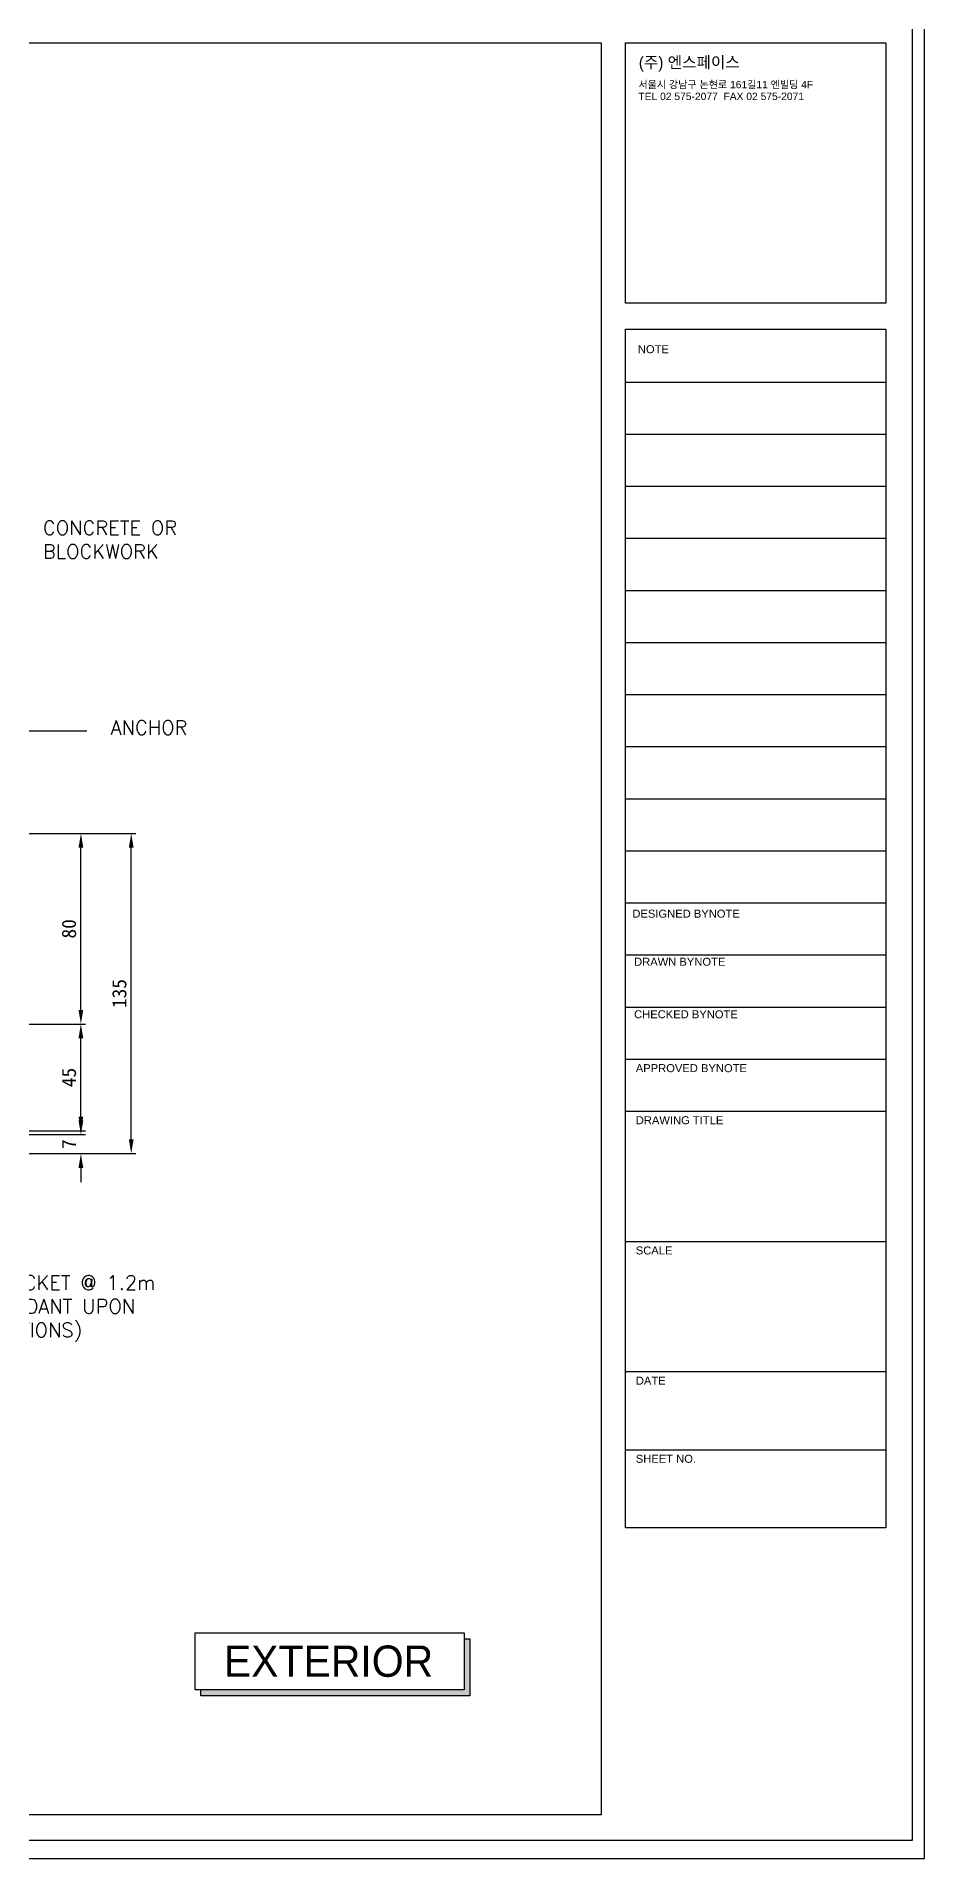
# Model space of a CAD drawing. Header units: millimetres. Extents: x 6755 to 21493, y 282 to 5565.
# Drawn here: x 21118 to 21493, y 1850 to 2619 of the extents above; entities that cross this region are included whole.
import ezdxf

# ---------------------------------------------------------------- set-up
doc = ezdxf.new("R2010")
doc.units = ezdxf.units.MM
doc.header["$MEASUREMENT"] = 0
for name, color, linetype, true_color in [('4', 4, 'Continuous', 0x00ffff), ('nt', 7, 'Continuous', 0x994c00), ('TE 07', 7, 'Continuous', 0x000000), ('TEXT', 2, 'Continuous', 0xffff00)]:
    doc.layers.add(name, color=color, linetype=linetype, true_color=true_color)
doc.layers.add('DIM', color=1, linetype='Continuous')
doc.layers.add('Dims', color=1, linetype='Continuous')
doc.styles.add('Arial', font='arial.ttf')
doc.styles.add('HY울릉도L', font='Dotum.ttf')
doc.styles.add('style1', font='simplex.shx')
doc.dimstyles.new('Telling', dxfattribs={"dimscale": 2, "dimtxt": 3, "dimasz": 3, "dimexe": 1, "dimexo": 3, "dimgap": 1, "dimtad": 1, "dimdec": 1, "dimrnd": 1, "dimdsep": 46, "dimtxsty": 'Standard', "dimcen": 3, "dimclrd": 1, "dimclre": 1, "dimclrt": 2, "dimadec": 0, "dimazin": 0, "dimtfac": 1, "dimtdec": 1, "dimtofl": 0, "dimtmove": 0, "dimatfit": 0, "dimfxl": 1, "dimtolj": 1, "dimtzin": 0, "dimlwe": -1, "dimarcsym": 0})

# ---------------------------------------------------------------- blocks, each defined once
blk = doc.blocks.new('AL-TEMPLATE')
at = {"color": 9, "true_color": 0xc0c0c0}
for p, q in [((2716.82, 1392.97), (2800.02, 1392.97)), ((2716.82, 1376.33), (2800.02, 1376.33)), ((2716.82, 1359.69), (2800.02, 1359.69)), ((2716.82, 1343.05), (2800.02, 1343.05)), ((2716.82, 1326.41), (2800.02, 1326.41)), ((2716.82, 1309.77), (2800.02, 1309.77)), ((2716.82, 1293.13), (2800.02, 1293.13)), ((2716.82, 1276.49), (2800.02, 1276.49)), ((2716.82, 1259.85), (2800.02, 1259.85)), ((2716.82, 1243.21), (2800.02, 1243.21)), ((2716.82, 1209.93), (2800.02, 1209.93)), ((2716.82, 1193.29), (2800.02, 1193.29)), ((2716.82, 1176.65), (2800.02, 1176.65)), ((2716.82, 1118.41), (2800.02, 1118.41)), ((2716.82, 1076.81), (2800.02, 1076.81)), ((2716.82, 1051.85), (2800.02, 1051.85))]:
    blk.add_line(p, q, dxfattribs=at)
for points in [[(1976.34, 1509.45), (2808.34, 1509.45), (2808.34, 927.05), (1976.34, 927.05)], [(2716.82, 1501.32), (2800.02, 1501.32), (2800.02, 1418.12), (2716.82, 1418.12)], [(2716.82, 1409.8), (2800.02, 1409.8), (2800.02, 1026.89), (2716.82, 1026.89)]]:
    blk.add_lwpolyline(points, close=True, dxfattribs=at)
for points in [[(2716.82, 1226.57), (2800.02, 1226.57)], [(2716.82, 1160.01), (2800.02, 1160.01)]]:
    blk.add_lwpolyline(points, dxfattribs=at)
at = {"layer": 'nt', "color": 254, "linetype": 'Continuous', "true_color": 0xd6d6d6}
blk.add_lwpolyline([(1972.34, 1515.25), (1972.34, 921.25), (2812.34, 921.25), (2812.34, 1515.25)], close=True, dxfattribs=at)
at = {"layer": 'TE 07'}
blk.add_lwpolyline([(1984.07, 1501.32), (2709.08, 1501.32), (2709.08, 935.18), (1984.07, 935.18)], close=True, dxfattribs=at)
at = {"color": 150, "true_color": 0x007fff, "insert": (2721.06, 1496.93), "char_height": 3.6698, "width": 35.1369, "attachment_point": 1, "line_spacing_factor": 0.963855}
blk.add_mtext('\\fExpo M;(주) 엔스페이스', dxfattribs=at)
at = {"color": 7, "true_color": 0xffffff, "insert": (2720.94, 1489.17), "char_height": 2.3487, "width": 61.8214, "attachment_point": 1, "line_spacing_factor": 0.963855, "style": 'Arial'}
blk.add_mtext('\\fArial;서울시 강남구 논현로 161길11 엔빌딩 4F\\PTEL 02 575-2077  FAX 02 575-2071', dxfattribs=at)
at = {"color": 9, "true_color": 0xc0c0c0, "char_height": 2.5559, "attachment_point": 1, "line_spacing_factor": 0.963855}
for s, insert, width in [('\\fArial;NOTE', (2720.76, 1404.73), 11.9173), ('\\fArial;DESIGNED BYNOTE', (2719.01, 1224.39), 36.0906), ('\\fArial;DRAWN BYNOTE', (2719.56, 1209.04), 30.9788), ('\\fArial;CHECKED BYNOTE', (2719.56, 1192.25), 35.0282), ('\\fArial;APPROVED BYNOTE', (2720.1, 1175.04), 37.5533), ('\\fArial;DRAWING TITLE', (2720.1, 1158.4), 29.8086), ('\\fArial;SCALE', (2720.1, 1116.8), 13.8111), ('\\fArial;DATE', (2720.1, 1075.2), 11.517), ('\\fArial;SHEET NO.', (2720.1, 1050.24), 21.1247)]:
    blk.add_mtext(s, dxfattribs=dict(at, insert=insert, width=width))
blk = doc.blocks.new('*D184')
at = {"layer": 'Defpoints', "color": 0, "transparency": 16777216}
for p in [(21104.25, 2155.7), (21136.99, 2155.7), (21104.25, 2147.7)]:
    blk.add_point(p, dxfattribs=at)
at = {"layer": 'Dims', "color": 1, "lineweight": -2, "transparency": 16777216}
for p, q in [((21136.99, 2161.7), (21136.99, 2167.7)), ((21136.99, 2141.7), (21136.99, 2135.7))]:
    blk.add_line(p, q, dxfattribs=at)
at = {"layer": 'Dims', "color": 1, "transparency": 16777216}
for p, q in [((21110.25, 2155.7), (21138.99, 2155.7)), ((21110.25, 2147.7), (21138.99, 2147.7))]:
    blk.add_line(p, q, dxfattribs=at)
for points in [[(21135.99, 2161.7), (21137.99, 2161.7), (21136.99, 2155.7)], [(21135.99, 2141.7), (21137.99, 2141.7), (21136.99, 2147.7)]]:
    blk.add_solid(points, dxfattribs=at)
at = {"layer": 'Dims', "color": 2, "transparency": 16777216, "insert": (21131.99, 2151.7), "char_height": 6, "attachment_point": 5, "rotation": 90}
blk.add_mtext('\\A1;7', dxfattribs=at)
blk = doc.blocks.new('*D185')
at = {"layer": 'Defpoints', "color": 0, "transparency": 16777216}
for p in [(21104.25, 2202.3), (21136.99, 2202.3), (21104.25, 2157.3)]:
    blk.add_point(p, dxfattribs=at)
at = {"layer": 'Dims', "color": 1, "transparency": 16777216}
for p, q in [((21110.25, 2202.3), (21138.99, 2202.3)), ((21110.25, 2157.3), (21138.99, 2157.3))]:
    blk.add_line(p, q, dxfattribs=at)
at = {"layer": 'Dims', "color": 1, "lineweight": -2, "transparency": 16777216}
blk.add_line((21136.99, 2163.3), (21136.99, 2196.3), dxfattribs=at)
at = {"layer": 'Dims', "color": 1, "transparency": 16777216}
for points in [[(21135.99, 2196.3), (21137.99, 2196.3), (21136.99, 2202.3)], [(21135.99, 2163.3), (21137.99, 2163.3), (21136.99, 2157.3)]]:
    blk.add_solid(points, dxfattribs=at)
at = {"layer": 'Dims', "color": 2, "transparency": 16777216, "insert": (21131.99, 2179.8), "char_height": 6, "attachment_point": 5, "rotation": 90}
blk.add_mtext('\\A1;45', dxfattribs=at)
blk = doc.blocks.new('*D186')
at = {"layer": 'Defpoints', "color": 0, "transparency": 16777216}
for p in [(21104.88, 2282.7), (21136.99, 2282.7), (21104.88, 2202.3)]:
    blk.add_point(p, dxfattribs=at)
at = {"layer": 'Dims', "color": 1, "transparency": 16777216}
for p, q in [((21110.88, 2282.7), (21138.99, 2282.7)), ((21110.88, 2202.3), (21138.99, 2202.3))]:
    blk.add_line(p, q, dxfattribs=at)
at = {"layer": 'Dims', "color": 1, "lineweight": -2, "transparency": 16777216}
blk.add_line((21136.99, 2208.3), (21136.99, 2276.7), dxfattribs=at)
at = {"layer": 'Dims', "color": 1, "transparency": 16777216}
for points in [[(21135.99, 2276.7), (21137.99, 2276.7), (21136.99, 2282.7)], [(21135.99, 2208.3), (21137.99, 2208.3), (21136.99, 2202.3)]]:
    blk.add_solid(points, dxfattribs=at)
at = {"layer": 'Dims', "color": 2, "transparency": 16777216, "insert": (21131.99, 2242.5), "char_height": 6, "attachment_point": 5, "rotation": 90}
blk.add_mtext('\\A1;80', dxfattribs=at)
blk = doc.blocks.new('*D187')
at = {"layer": 'Defpoints', "color": 0, "transparency": 16777216}
for p in [(21104.25, 2282.7), (21158.21, 2282.7), (21104.25, 2147.7)]:
    blk.add_point(p, dxfattribs=at)
at = {"layer": 'Dims', "color": 1, "transparency": 16777216}
for p, q in [((21110.25, 2282.7), (21160.21, 2282.7)), ((21110.25, 2147.7), (21160.21, 2147.7))]:
    blk.add_line(p, q, dxfattribs=at)
at = {"layer": 'Dims', "color": 1, "lineweight": -2, "transparency": 16777216}
blk.add_line((21158.21, 2153.7), (21158.21, 2276.7), dxfattribs=at)
at = {"layer": 'Dims', "color": 1, "transparency": 16777216}
for points in [[(21157.21, 2276.7), (21159.21, 2276.7), (21158.21, 2282.7)], [(21157.21, 2153.7), (21159.21, 2153.7), (21158.21, 2147.7)]]:
    blk.add_solid(points, dxfattribs=at)
at = {"layer": 'Dims', "color": 2, "transparency": 16777216, "insert": (21153.21, 2215.2), "char_height": 6, "attachment_point": 5, "rotation": 90}
blk.add_mtext('\\A1;135', dxfattribs=at)

msp = doc.modelspace()

# ---------------------------------------------------------------- hatches: boundary and pattern name
at = {"layer": 'DIM'}
msp.add_hatch(color=6, dxfattribs=at).paths.add_polyline_path([(21300.972, 1943.1), (21298.575, 1943.1), (21298.575, 1921.564), (21187.54, 1921.564), (21187.54, 1919.004), (21300.972, 1919.004)])

# ---------------------------------------------------------------- linework, layer by layer
at = {"layer": 'DIM', "color": 6}
msp.add_lwpolyline([(21185.143, 1945.661), (21298.575, 1945.661), (21298.575, 1921.564), (21185.143, 1921.564)], close=True, dxfattribs=at)
msp.add_lwpolyline([(21298.575, 1943.1), (21300.972, 1943.1), (21300.972, 1919.004), (21187.54, 1919.004), (21187.54, 1921.564)], dxfattribs=at)

# ---------------------------------------------------------------- block references
at = {"layer": '4', "xscale": 1.32, "yscale": 1.32, "zscale": 1.32}
msp.add_blockref('AL-TEMPLATE', (17780.412, 634.374), dxfattribs=at)

# ---------------------------------------------------------------- texts
at = {"layer": 'TEXT', "color": 7, "style": 'HY울릉도L'}
msp.add_text('EXTERIOR', height=13.2001, dxfattribs=at).set_placement((21197.261, 1927.068))
at = {"layer": 'TEXT', "char_height": 6, "style": 'style1'}
for s, insert, width, attachment_point in [('\\pxql;CONCRETE OR \\PBLOCKWORK', (21233.605, 2414.608), 112.61661, 3), ('ANCHOR', (21149.51, 2330.364, 0), 1.818989403545856e-12, 1), ('\\pxql;GAVL. STEEL BRACKET @ 1.2m CENTRES (DEPENDANT UPON DESIGN CALCULATIONS)', (21044.195, 2096.292), 147.63272, 1)]:
    msp.add_mtext(s, dxfattribs=dict(at, insert=insert, width=width, attachment_point=attachment_point))

# ---------------------------------------------------------------- dimensions: what is measured, and where the dimension line sits
at = {"layer": 'Dims'}
for base, p1, p2, picture, middle in [((21158.208, 2282.696, 0), (21104.254, 2147.696, 0), (21104.254, 2282.696, 0), '*D187', (21153.208, 2215.196, 0)), ((21136.993, 2282.696, 0), (21104.879, 2202.296, 0), (21104.879, 2282.696, 0), '*D186', (21131.993, 2242.496, 0)), ((21136.993, 2202.296, 0), (21104.254, 2157.296, 0), (21104.254, 2202.296, 0), '*D185', (21131.993, 2179.796, 0))]:
    dim = msp.add_linear_dim(base=base, p1=p1, p2=p2, angle=90, dimstyle='Telling', dxfattribs=at)
    dim.commit()
    dim.dimension.update_dxf_attribs({"geometry": picture, "text_midpoint": middle})
dim = msp.add_linear_dim(base=(21136.993, 2155.696, 0), p1=(21104.254, 2147.696, 0), p2=(21104.254, 2155.696, 0), angle=90, text='7', dimstyle='Telling', dxfattribs=at)
dim.commit()
dim.dimension.update_dxf_attribs({"geometry": '*D184', "text_midpoint": (21136.993, 2151.696, 0), "dimtype": 160})

# ---------------------------------------------------------------- leaders
msp.add_leader([(21047.257, 2326.007), (21139.493, 2326.007)], dimstyle='Telling', override={"dimgap": 1, "dimtad": 0}, dxfattribs=at)

doc.saveas('drawing.dxf')
